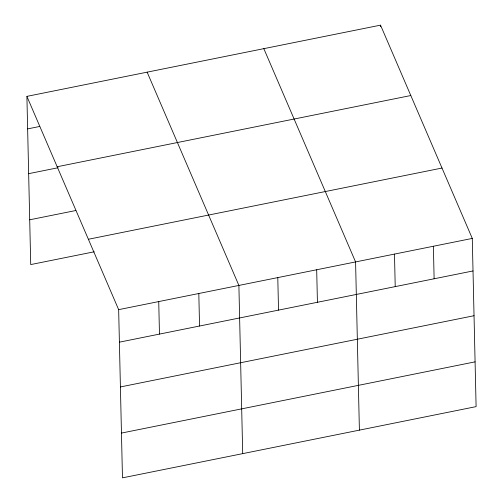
<?xml version="1.0" encoding="UTF-8"?>
<svg xmlns="http://www.w3.org/2000/svg" width="503" height="503" viewBox="0 0 503 503"><rect width="100%" height="100%" fill="white"/><g stroke="black" fill="none" stroke-linecap="round" stroke-linejoin="round"><path stroke-width="0.75" d="M26.898 96.375L380.526 25.15L472.279 238.422L476.102 406.625L122.474 477.85L118.658 309.647L26.898 96.375L30.721 264.578L94.237 251.783M27.64 128.894L39.737 126.454M57.179 166.751L410.806 95.532M28.652 173.667L58.147 167.725M29.702 219.798L75.827 210.512M88.377 239.265L442.005 168.046M118.658 309.647L472.279 238.422M119.393 342.166L473.021 270.947M120.412 386.945L474.033 315.721M121.456 433.077L475.084 361.852M263.83 48.653L355.583 261.931L359.4 430.134M147.134 72.155L238.887 285.434L242.704 453.637M433.385 246.263L434.12 278.781M394.484 254.097L395.22 286.616M380.526 25.15L380.564 26.697M316.689 269.765L317.424 302.284M277.788 277.599L278.524 310.118M198.811 293.501L199.546 326.026M158.734 301.574L159.47 334.093"/></g></svg>
